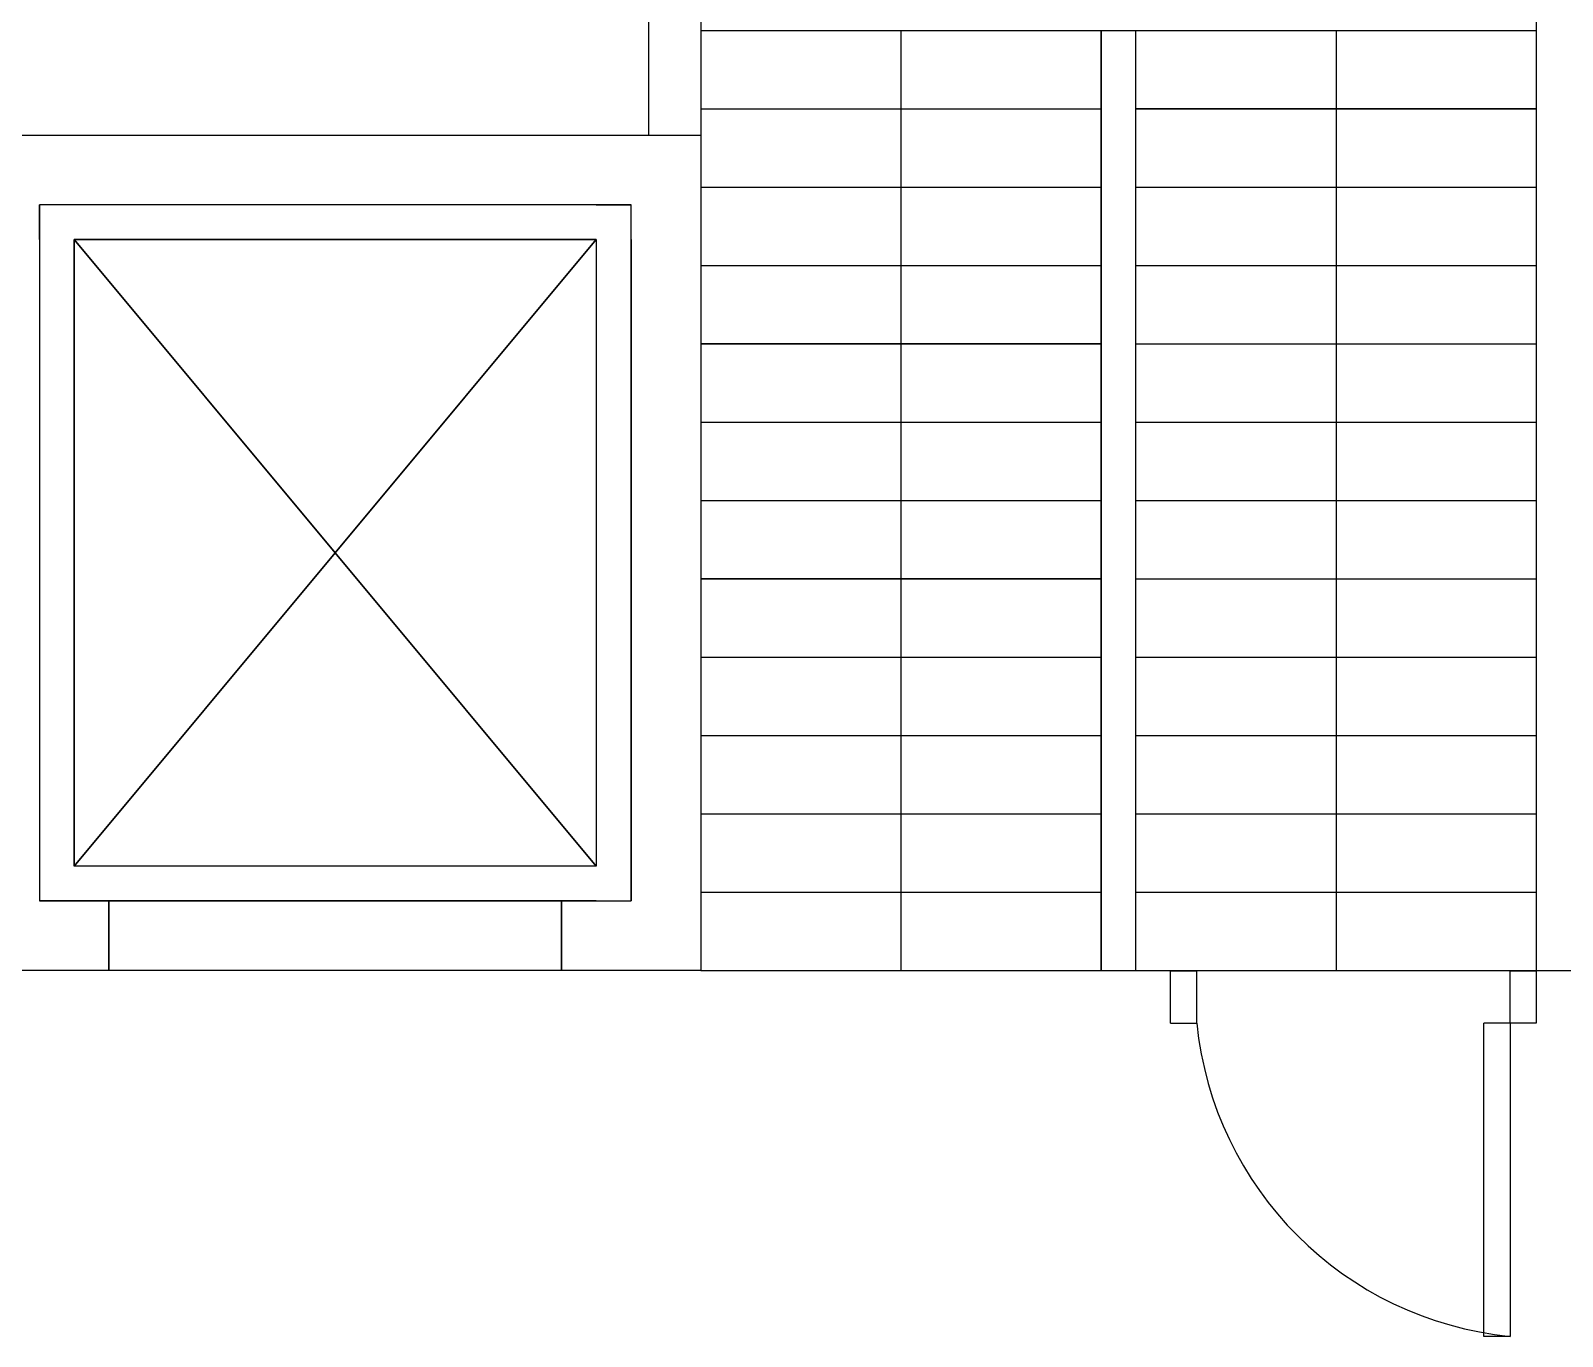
# Model space of a CAD drawing. Header units: millimetres. Extents: x 325 to 1305, y 175 to 889.
# Drawn here: x 688.5 to 864.5, y 641.1 to 791.1 of the extents above; entities that cross this region are included whole.
import ezdxf

# ---------------------------------------------------------------- set-up
doc = ezdxf.new("R2010")
doc.units = ezdxf.units.MM
doc.layers.add('Doors', color=6, linetype='Continuous', plot=False)
doc.layers.add('Pillars', color=200, linetype='Continuous', plot=False)
doc.layers.add('Lift and Stairs', color=60, linetype='Continuous')

# ---------------------------------------------------------------- blocks, each defined once
blk = doc.blocks.new('BDoor3')
at = {"layer": 'Doors'}
for p, q in [((-42, -6), (-42, 0)), ((-42, 0), (-39, 0)), ((-39, -6), (-39, 0)), ((-3, 0), (0, 0)), ((-3, -6), (-3, 0)), ((0, 0), (0, -6)), ((-42, -6), (-39, -6)), ((-3, -6), (-6, -6)), ((-6, -42), (-6, -6)), ((0, -6), (-3, -6)), ((-3, -6), (-3, -42)), ((-3, -42), (-6, -42))]:
    blk.add_line(p, q, dxfattribs=at)
blk.add_arc((0.99, -2.01), 40.19, 185.6957, 264.3043, dxfattribs=at)

msp = doc.modelspace()

# ---------------------------------------------------------------- linework, layer by layer
for p, q in [((759.468, 827.089), (759.468, 779.089)), ((765.468, 827.089), (765.468, 699.089)), ((861.468, 827.089), (861.468, 683.089)), ((765.468, 791.089), (861.468, 791.089)), ((811.468, 683.089), (811.468, 791.089)), ((815.468, 683.089), (815.468, 791.089)), ((765.468, 782.089), (811.468, 782.089)), ((815.468, 782.089), (861.468, 782.089)), ((759.468, 779.089), (765.468, 779.089)), ((765.468, 773.089), (811.468, 773.089)), ((815.468, 773.089), (861.468, 773.089)), ((693.468, 771.089), (689.468, 771.089)), ((689.468, 767.089), (689.468, 771.089)), ((753.468, 771.089), (693.468, 771.089)), ((753.468, 771.089), (757.468, 771.089)), ((757.468, 767.089), (757.468, 771.089)), ((689.468, 767.089), (689.468, 699.089)), ((693.468, 767.089), (693.468, 699.089)), ((753.468, 767.089), (693.468, 767.089)), ((753.468, 695.089), (693.468, 767.089)), ((753.468, 767.089), (693.468, 695.089)), ((753.468, 767.089), (753.468, 699.089)), ((757.468, 767.089), (757.468, 699.089)), ((765.468, 764.089), (811.468, 764.089)), ((815.468, 764.089), (861.468, 764.089)), ((765.468, 755.089), (811.468, 755.089)), ((815.468, 755.089), (861.468, 755.089)), ((765.468, 746.089), (811.468, 746.089)), ((815.468, 746.089), (861.468, 746.089)), ((765.468, 737.089), (811.468, 737.089)), ((815.468, 737.089), (861.468, 737.089)), ((765.468, 728.089), (811.468, 728.089)), ((815.468, 728.089), (861.468, 728.089)), ((765.468, 719.089), (811.468, 719.089)), ((815.468, 719.089), (861.468, 719.089)), ((765.468, 710.089), (811.468, 710.089)), ((815.468, 710.089), (861.468, 710.089)), ((765.468, 701.089), (811.468, 701.089)), ((815.468, 701.089), (861.468, 701.089)), ((689.468, 699.089), (689.468, 695.089)), ((693.468, 699.089), (693.468, 695.089)), ((753.468, 699.089), (753.468, 695.089)), ((757.468, 699.089), (757.468, 695.089)), ((765.468, 699.089), (765.468, 683.089)), ((689.468, 695.089), (689.468, 691.089)), ((753.468, 695.089), (693.468, 695.089)), ((757.468, 695.089), (757.468, 691.089)), ((765.468, 692.089), (811.468, 692.089)), ((815.468, 692.089), (861.468, 692.089)), ((693.468, 691.089), (689.468, 691.089)), ((753.468, 691.089), (693.468, 691.089)), ((697.468, 691.089), (697.468, 683.089)), ((749.468, 691.089), (749.468, 683.089)), ((753.468, 691.089), (757.468, 691.089)), ((723.468, 683.089), (529.917, 683.089)), ((749.468, 683.089), (697.468, 683.089)), ((765.468, 683.089), (861.468, 683.089)), ((861.468, 683.089), (867.468, 683.089))]:
    msp.add_line(p, q)
at = {"layer": 'Lift and Stairs'}
for p, q in [((765.468, 791.089), (861.468, 791.089)), ((765.468, 791.089), (811.468, 791.089)), ((788.468, 791.089), (788.468, 683.089)), ((811.468, 791.089), (811.468, 683.089)), ((815.468, 683.089), (815.468, 791.089)), ((815.468, 791.089), (861.468, 791.089)), ((838.468, 791.089), (838.468, 683.089)), ((765.468, 782.089), (811.468, 782.089)), ((861.468, 782.089), (815.468, 782.089)), ((765.468, 773.089), (811.468, 773.089)), ((815.468, 773.089), (861.468, 773.089)), ((693.468, 767.089), (753.468, 767.089)), ((693.468, 695.089), (693.468, 767.089)), ((693.468, 767.089), (753.468, 695.089)), ((693.468, 695.089), (753.468, 767.089)), ((753.468, 767.089), (753.468, 695.089)), ((765.468, 764.089), (811.468, 764.089)), ((815.468, 764.089), (861.468, 764.089)), ((811.468, 755.089), (765.468, 755.089)), ((815.468, 755.089), (861.468, 755.089)), ((765.468, 746.089), (811.468, 746.089)), ((815.468, 746.089), (861.468, 746.089)), ((765.468, 737.089), (811.468, 737.089)), ((815.468, 737.089), (861.468, 737.089)), ((811.468, 728.089), (765.468, 728.089)), ((815.468, 728.089), (861.468, 728.089)), ((765.468, 719.089), (811.468, 719.089)), ((815.468, 719.089), (861.468, 719.089)), ((765.468, 710.089), (811.468, 710.089)), ((815.468, 710.089), (861.468, 710.089)), ((765.468, 701.089), (811.468, 701.089)), ((815.468, 701.089), (861.468, 701.089)), ((753.468, 695.089), (693.468, 695.089)), ((765.468, 692.089), (811.468, 692.089)), ((815.468, 692.089), (861.468, 692.089)), ((697.468, 691.089), (749.468, 691.089)), ((697.468, 683.089), (697.468, 691.089)), ((749.468, 691.089), (749.468, 683.089)), ((749.468, 683.089), (697.468, 683.089)), ((765.468, 683.089), (811.468, 683.089)), ((811.468, 683.089), (815.468, 683.089)), ((815.468, 683.089), (861.468, 683.089))]:
    msp.add_line(p, q, dxfattribs=at)
at = {"layer": 'Pillars'}
for p, q in [((681.468, 779.089), (765.468, 779.089)), ((765.468, 779.089), (765.468, 683.089)), ((757.468, 771.089), (689.468, 771.089)), ((689.468, 771.089), (689.468, 691.089)), ((757.468, 691.089), (757.468, 771.089)), ((689.468, 691.089), (697.468, 691.089)), ((697.468, 691.089), (697.468, 683.089)), ((749.468, 683.089), (749.468, 691.089)), ((749.468, 691.089), (757.468, 691.089)), ((697.468, 683.089), (681.468, 683.089)), ((765.468, 683.089), (749.468, 683.089))]:
    msp.add_line(p, q, dxfattribs=at)

# ---------------------------------------------------------------- block references
msp.add_blockref('BDoor3', (861.459, 683.064))

doc.saveas('drawing.dxf')
